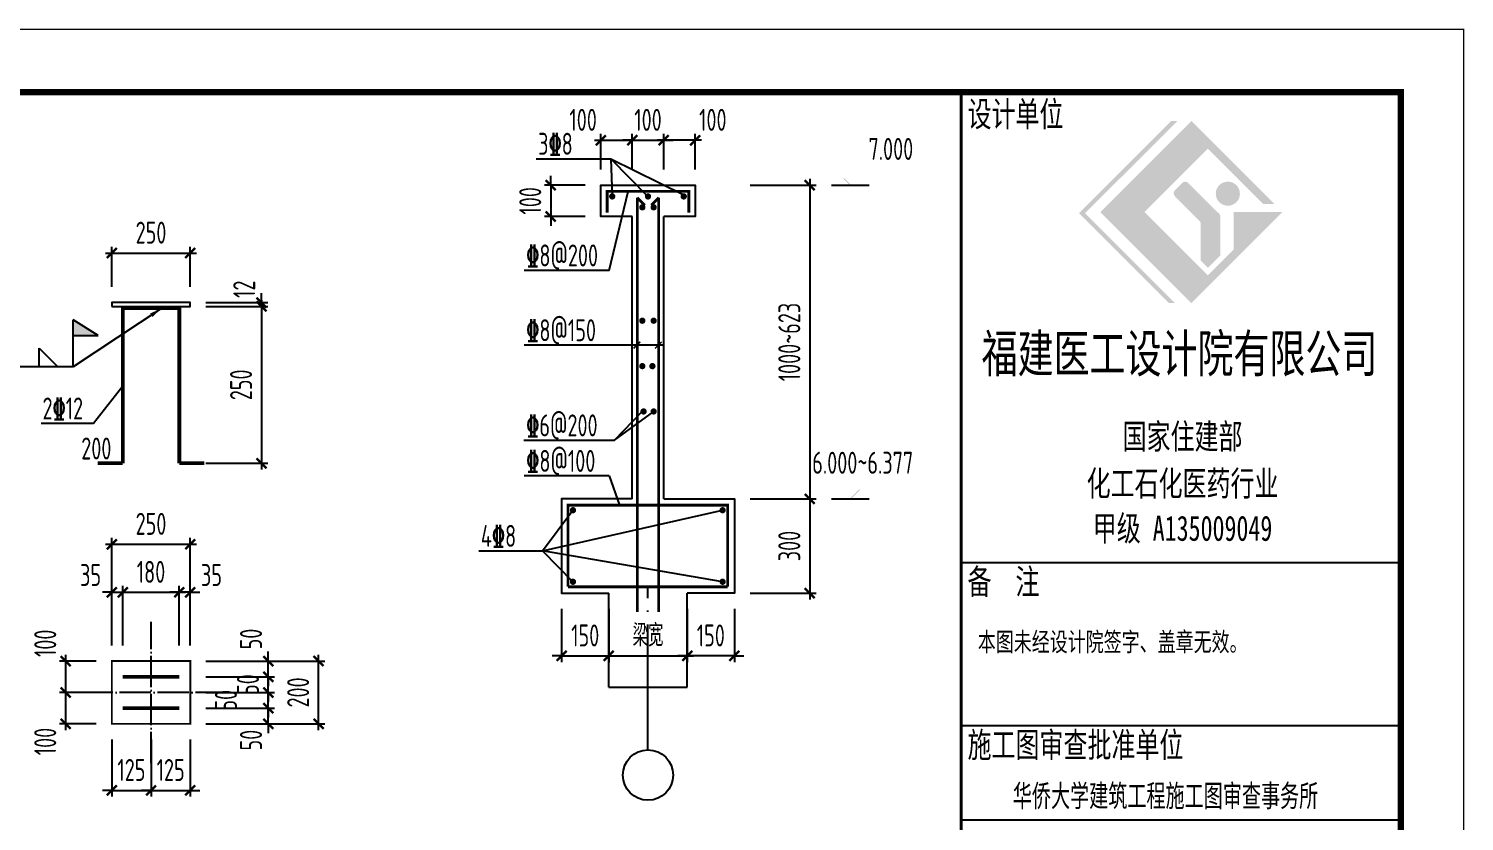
# Model space of a CAD drawing. Extents: x 297659 to 993057, y 192802 to 252212.
# Drawn here: x 841398 to 864257, y 222203 to 234832 of the extents above; entities that cross this region are included whole.
import ezdxf
from ezdxf.enums import TextEntityAlignment as Align

# ---------------------------------------------------------------- set-up
doc = ezdxf.new("R2010")
doc.units = 0
doc.header["$LTSCALE"] = 1000
doc.linetypes.add('DOTE', pattern=[2.42, 2, -0.2, 0.02, -0.2])
doc.layers.get('0').update_dxf_attribs({"linetype": 'CONTINUOUS'})
doc.layers.get('DEFPOINTS').update_dxf_attribs({"linetype": 'CONTINUOUS'})
for name, color, linetype in [('22000', 2, 'CONTINUOUS'), ('AXIS_TEXT', 3, 'CONTINUOUS'), ('DIM', 3, 'CONTINUOUS'), ('DOTE', 8, 'DOTE'), ('FRAME', 3, 'CONTINUOUS'), ('PLATE', 6, 'CONTINUOUS'), ('S_BEAMDIMLOCALVER', 7, 'CONTINUOUS'), ('TEXT', 7, 'CONTINUOUS'), ('THIN', 7, 'CONTINUOUS'), ('WALL', 6, 'CONTINUOUS'), ('WELD', 7, 'CONTINUOUS'), ('填充', 8, 'CONTINUOUS'), ('审图中心证书', 7, 'CONTINUOUS'), ('支座钢筋', 1, 'CONTINUOUS')]:
    doc.layers.add(name, color=color, linetype=linetype)
doc.layers.add('rein', color=1, linetype='CONTINUOUS', lineweight=18)
doc.styles.add('_HZTXT', font='tq__rshz.shx', dxfattribs={"width": 0.8, "bigfont": 'tq__hzdc.shx'})
doc.styles.add('COMPLEX', font='COMPLEX')
doc.styles.add('FRAME', font='simhei.ttf', dxfattribs={"width": 0.7})
doc.styles.get("Standard").update_dxf_attribs({"font": 'tssdeng.shx', "width": 0.7, "bigfont": 'hztxt.shx'})
doc.styles.add('TSSD_Dimension', font='tssdeng.shx', dxfattribs={"width": 0.7, "bigfont": 'hztxt.shx'})
doc.styles.add('TSSD_Label', font='tssdeng.shx', dxfattribs={"width": 0.7, "bigfont": 'aHzTXT.shx'})
doc.styles.add('TSSD_Rein', font='tssdeng.shx', dxfattribs={"width": 0.7, "bigfont": 'hztxt.shx'})
doc.styles.add('黑体', font='simhei.ttf', dxfattribs={"width": 0.7})
doc.dimstyles.new('TSSD_20_100', dxfattribs={"dimtxt": 350, "dimasz": 150, "dimexe": 100, "dimexo": 250, "dimgap": 150, "dimtad": 1, "dimdec": 0, "dimlfac": 0.2, "dimzin": 0, "dimdsep": 46, "dimtxsty": 'TSSD_Dimension', "dimblk": 'ARCHTICK', "dimcen": 0, "dimdle": 100, "dimclrd": 256, "dimclre": 256, "dimclrt": 55, "dimadec": 0, "dimazin": 0, "dimtfac": 1, "dimtdec": 0, "dimtix": 1, "dimtmove": 2, "dimatfit": 3, "dimldrblk": '_tsdbk', "dimfxl": 100, "dimtolj": 1, "dimtzin": 0, "dimarcsym": 0})
doc.dimstyles.new('TSSD_LEADER_STYLE_200.0', dxfattribs={"dimtxt": 0.18, "dimasz": 200, "dimexe": 0.18, "dimexo": 0.0625, "dimgap": 0.09, "dimtad": 0, "dimtih": 1, "dimtoh": 1, "dimdec": 4, "dimzin": 0, "dimdsep": 46, "dimtxsty": 'Standard', "dimcen": 0.09, "dimadec": 0, "dimazin": 0, "dimtfac": 1, "dimtdec": 4, "dimtofl": 0, "dimtmove": 0, "dimatfit": 3, "dimfxl": 1, "dimtolj": 1, "dimtzin": 0, "dimarcsym": 0})

# ---------------------------------------------------------------- blocks, each defined once
blk = doc.blocks.new('_ARCHTICK')
at = {"color": 0}
blk.add_lwpolyline([(-0.53, -0.53, 0.25, 0.25, 0), (0.53, 0.53, 0.5, 0.5, 0)], format="xyseb", dxfattribs=at)
blk = doc.blocks.new('*D161')
at = {"layer": 'DEFPOINTS', "color": 0}
for p in [(852634, 232339), (852634, 227339), (853834, 227339)]:
    blk.add_point(p, dxfattribs=at)
at = {"layer": 'DIM', "lineweight": -2}
for p, q in [((852884, 232339), (853934, 232339)), ((853834, 232439), (853834, 227239)), ((852884, 227339), (853934, 227339))]:
    blk.add_line(p, q, dxfattribs=at)
at = {"layer": 'DIM', "lineweight": -2, "xscale": 150, "yscale": 150, "zscale": 150}
for p, rotation in [((853834, 232339), 90), ((853834, 227339), 270)]:
    blk.add_blockref('_ARCHTICK', p, dxfattribs=dict(at, rotation=rotation))
at = {"layer": 'DIM', "color": 55, "insert": (853509, 229839), "char_height": 350, "attachment_point": 5, "rotation": 90, "style": 'TSSD_Dimension'}
blk.add_mtext('\\A1;1000~623', dxfattribs=at)
blk = doc.blocks.new('_tsdbk')
blk = doc.blocks.new('*D162')
at = {"layer": 'DEFPOINTS', "color": 0}
for p in [(851509, 233054), (851009, 232339), (851509, 232339)]:
    blk.add_point(p, dxfattribs=at)
at = {"layer": 'DIM', "lineweight": -2}
for p, q in [((851009, 233054), (850859, 233054)), ((851009, 232589), (851009, 233154)), ((851009, 233054), (851509, 233054)), ((851509, 232589), (851509, 233154)), ((851509, 233054), (851659, 233054))]:
    blk.add_line(p, q, dxfattribs=at)
at = {"layer": 'DIM', "lineweight": -2, "xscale": 150, "yscale": 150, "zscale": 150}
blk.add_blockref('_ARCHTICK', (851009, 233054), dxfattribs=at)
at = {"layer": 'DIM', "lineweight": -2, "xscale": 150, "yscale": 150, "zscale": 150, "rotation": 180}
blk.add_blockref('_ARCHTICK', (851509, 233054), dxfattribs=at)
at = {"layer": 'DIM', "color": 55, "insert": (851259, 233379), "char_height": 350, "attachment_point": 5, "style": 'TSSD_Dimension'}
blk.add_mtext('\\A1;100', dxfattribs=at)
blk = doc.blocks.new('_AXISO')
blk.add_circle((0, 0), 0.5)
at = {"layer": 'AXIS_TEXT', "style": 'COMPLEX', "width": 1.041667}
blk.add_attdef('A', text='', height=0.56, dxfattribs=at).set_placement((-0.25, -0.28), (0.25, -0.28), align=Align.FIT)
blk = doc.blocks.new('*D163')
at = {"layer": 'DEFPOINTS', "color": 0}
for p in [(851009, 233054), (850509, 232339), (851009, 232339)]:
    blk.add_point(p, dxfattribs=at)
at = {"layer": 'DIM', "lineweight": -2}
for p, q in [((850409, 233054), (851109, 233054)), ((850509, 232589), (850509, 233154)), ((851009, 232589), (851009, 233154))]:
    blk.add_line(p, q, dxfattribs=at)
at = {"layer": 'DIM', "lineweight": -2, "xscale": 150, "yscale": 150, "zscale": 150, "rotation": 180}
blk.add_blockref('_ARCHTICK', (850509, 233054), dxfattribs=at)
at = {"layer": 'DIM', "lineweight": -2, "xscale": 150, "yscale": 150, "zscale": 150}
blk.add_blockref('_ARCHTICK', (851009, 233054), dxfattribs=at)
at = {"layer": 'DIM', "color": 55, "insert": (850226, 233379), "char_height": 350, "attachment_point": 5, "style": 'TSSD_Dimension'}
blk.add_mtext('\\A1;100', dxfattribs=at)
blk = doc.blocks.new('*D164')
at = {"layer": 'DEFPOINTS', "color": 0}
for p in [(850509, 232339), (849709, 231839), (850509, 231839)]:
    blk.add_point(p, dxfattribs=at)
at = {"layer": 'DIM', "lineweight": -2}
for p, q in [((849709, 232339), (849709, 232489)), ((850259, 232339), (849609, 232339)), ((849709, 232339), (849709, 231839)), ((850259, 231839), (849609, 231839)), ((849709, 231839), (849709, 231689))]:
    blk.add_line(p, q, dxfattribs=at)
at = {"layer": 'DIM', "lineweight": -2, "xscale": 150, "yscale": 150, "zscale": 150}
for p, rotation in [((849709, 232339), 270), ((849709, 231839), 90)]:
    blk.add_blockref('_ARCHTICK', p, dxfattribs=dict(at, rotation=rotation))
at = {"layer": 'DIM', "color": 55, "insert": (849384, 232089), "char_height": 350, "attachment_point": 5, "rotation": 90, "style": 'TSSD_Dimension'}
blk.add_mtext('\\A1;100', dxfattribs=at)
blk = doc.blocks.new('*D165')
at = {"layer": 'DEFPOINTS', "color": 0}
for p in [(852634, 227339), (852634, 225839), (853834, 225839)]:
    blk.add_point(p, dxfattribs=at)
at = {"layer": 'DIM', "lineweight": -2}
for p, q in [((852884, 227339), (853934, 227339)), ((853834, 227439), (853834, 225739)), ((852884, 225839), (853934, 225839))]:
    blk.add_line(p, q, dxfattribs=at)
at = {"layer": 'DIM', "lineweight": -2, "xscale": 150, "yscale": 150, "zscale": 150}
for p, rotation in [((853834, 227339), 90), ((853834, 225839), 270)]:
    blk.add_blockref('_ARCHTICK', p, dxfattribs=dict(at, rotation=rotation))
at = {"layer": 'DIM', "color": 55, "insert": (853509, 226589), "char_height": 350, "attachment_point": 5, "rotation": 90, "style": 'TSSD_Dimension'}
blk.add_mtext('\\A1;300', dxfattribs=at)
blk = doc.blocks.new('*D166')
at = {"layer": 'DEFPOINTS', "color": 0}
for p in [(851509, 233054), (851509, 232339), (852009, 232339)]:
    blk.add_point(p, dxfattribs=at)
at = {"layer": 'DIM', "lineweight": -2}
for p, q in [((852109, 233054), (851409, 233054)), ((851509, 232589), (851509, 233154)), ((852009, 232589), (852009, 233154))]:
    blk.add_line(p, q, dxfattribs=at)
at = {"layer": 'DIM', "lineweight": -2, "xscale": 150, "yscale": 150, "zscale": 150, "rotation": 180}
blk.add_blockref('_ARCHTICK', (851509, 233054), dxfattribs=at)
at = {"layer": 'DIM', "lineweight": -2, "xscale": 150, "yscale": 150, "zscale": 150}
blk.add_blockref('_ARCHTICK', (852009, 233054), dxfattribs=at)
at = {"layer": 'DIM', "color": 55, "insert": (852291, 233379), "char_height": 350, "attachment_point": 5, "style": 'TSSD_Dimension'}
blk.add_mtext('\\A1;100', dxfattribs=at)
blk = doc.blocks.new('*D167')
at = {"layer": 'DEFPOINTS', "color": 0}
for p in [(849884, 225839), (850634, 225839), (850634, 224839)]:
    blk.add_point(p, dxfattribs=at)
at = {"layer": 'DIM', "lineweight": -2}
for p, q in [((849884, 225589), (849884, 224739)), ((850634, 225589), (850634, 224739)), ((849884, 224839), (849734, 224839)), ((849884, 224839), (850634, 224839)), ((850634, 224839), (850784, 224839))]:
    blk.add_line(p, q, dxfattribs=at)
at = {"layer": 'DIM', "lineweight": -2, "xscale": 150, "yscale": 150, "zscale": 150}
blk.add_blockref('_ARCHTICK', (849884, 224839), dxfattribs=at)
at = {"layer": 'DIM', "lineweight": -2, "xscale": 150, "yscale": 150, "zscale": 150, "rotation": 180}
blk.add_blockref('_ARCHTICK', (850634, 224839), dxfattribs=at)
at = {"layer": 'DIM', "color": 55, "insert": (850259, 225164), "char_height": 350, "attachment_point": 5, "style": 'TSSD_Dimension'}
blk.add_mtext('\\A1;150', dxfattribs=at)
blk = doc.blocks.new('*D168')
at = {"layer": 'DEFPOINTS', "color": 0}
for p in [(850634, 225839), (851884, 225839), (851884, 224839)]:
    blk.add_point(p, dxfattribs=at)
at = {"layer": 'DIM', "lineweight": -2}
for p, q in [((850634, 225589), (850634, 224739)), ((851884, 225589), (851884, 224739)), ((850534, 224839), (851984, 224839))]:
    blk.add_line(p, q, dxfattribs=at)
at = {"layer": 'DIM', "lineweight": -2, "xscale": 150, "yscale": 150, "zscale": 150, "rotation": 180}
blk.add_blockref('_ARCHTICK', (850634, 224839), dxfattribs=at)
at = {"layer": 'DIM', "lineweight": -2, "xscale": 150, "yscale": 150, "zscale": 150}
blk.add_blockref('_ARCHTICK', (851884, 224839), dxfattribs=at)
at = {"layer": 'DIM', "color": 55, "insert": (851259, 225164), "char_height": 350, "attachment_point": 5, "style": 'TSSD_Dimension'}
blk.add_mtext('\\A1;梁宽', dxfattribs=at)
blk = doc.blocks.new('*D169')
at = {"layer": 'DEFPOINTS', "color": 0}
for p in [(851884, 225839), (852634, 225839), (851884, 224839)]:
    blk.add_point(p, dxfattribs=at)
at = {"layer": 'DIM', "lineweight": -2}
for p, q in [((851884, 225589), (851884, 224739)), ((852634, 225589), (852634, 224739)), ((851884, 224839), (851734, 224839)), ((852634, 224839), (851884, 224839)), ((852634, 224839), (852784, 224839))]:
    blk.add_line(p, q, dxfattribs=at)
at = {"layer": 'DIM', "lineweight": -2, "xscale": 150, "yscale": 150, "zscale": 150}
blk.add_blockref('_ARCHTICK', (851884, 224839), dxfattribs=at)
at = {"layer": 'DIM', "lineweight": -2, "xscale": 150, "yscale": 150, "zscale": 150, "rotation": 180}
blk.add_blockref('_ARCHTICK', (852634, 224839), dxfattribs=at)
at = {"layer": 'DIM', "color": 55, "insert": (852259, 225164), "char_height": 350, "attachment_point": 5, "style": 'TSSD_Dimension'}
blk.add_mtext('\\A1;150', dxfattribs=at)
blk = doc.blocks.new('A$C2F0C53E4')
at = {"layer": 'FRAME'}
h = blk.add_hatch(color=256, dxfattribs=at)
h.paths.add_polyline_path([(54328, 39098), (55337, 40107), (56218, 39226), (56398, 39226), (55075, 40549), (53625, 39098), (55075, 37648), (56525, 39098), (55749, 39098), (55749, 38502), (55337, 38090)], flags=0)
edge = h.paths.add_edge_path(flags=0)
edge.add_arc((55154, 38910), 69.1, 0, 45, ccw=False)
edge.add_line((55223, 38910), (55223, 38327))
edge.add_line((55223, 38327), (55340, 38210))
edge.add_line((55340, 38210), (55538, 38409))
edge.add_line((55538, 38409), (55538, 39020))
edge.add_arc((55469, 39020), 69.1, 360, 405)
edge.add_line((55518, 39069), (55024, 39562))
edge.add_arc((54976, 39513), 69.1, 45, 135)
edge.add_line((54927, 39562), (54812, 39447))
edge.add_arc((54861, 39399), 69.1, 135, 225)
edge.add_line((54812, 39350), (55203, 38959))
edge = h.paths.add_edge_path(flags=0)
edge.add_arc((55655, 39391), 192, 0, 180)
edge.add_arc((55655, 39391), 192, 180, 360)
h.paths.add_polyline_path([(54716, 37648), (54814, 37648), (53382, 39080), (54851, 40549), (54754, 40549), (53285, 39080)], flags=0)
for p, q in [((58410, 33510), (51410, 33510)), ((58410, 30910), (51410, 30910)), ((58410, 29410), (51410, 29410))]:
    blk.add_line(p, q, dxfattribs=at)
for points in [[(10, 42010, 20, 20, 0), (10, 10, 20, 20, 0), (59410, 10, 20, 20, 0), (59410, 42010, 20, 20, 0)], [(2510, 41010, 100, 100, 0), (2510, 1010, 100, 100, 0), (58410, 1010, 100, 100, 0), (58410, 41010, 100, 100, 0)]]:
    blk.add_lwpolyline(points, format="xyseb", close=True, dxfattribs=at)
blk.add_lwpolyline([(51410, 41010, 50, 50, 0), (51410, 1010, 50, 50, 0)], format="xyseb", dxfattribs=at)
for s, insert, char_height, width, attachment_point, style in [('设计单位', (51510, 40860), 400, 2368.14, 1, 'FRAME'), ('福建医工设计院有限公司', (54885, 36811), 600, 9859.32, 5, 'FRAME'), ('国家住建部', (54934, 35501), 400, 2944.75, 5, 'FRAME'), ('化工石化医药行业', (54934, 34752), 400, 4781.36, 5, 'FRAME'), ('甲级 A135009049', (54934, 34038), 400, 4439.66, 5, 'FRAME'), ('备  注', (51510, 33410), 400, 1758.31, 1, 'FRAME'), ('本图未经设计院签字、盖章无效。', (51673, 32067), 300, 6524.24, 7, '黑体'), ('施工图审查批准单位', (51510, 30810), 400, 5412.54, 1, 'FRAME')]:
    blk.add_mtext(s, dxfattribs=dict(at, insert=insert, char_height=char_height, width=width, attachment_point=attachment_point, style=style))
at = {"layer": '审图中心证书', "style": '_HZTXT', "width": 0.8}
blk.add_text('华侨大学建筑工程施工图审查事务所', height=400, dxfattribs=at).set_placement((52231, 29584))
blk = doc.blocks.new('*D268')
at = {"layer": 'DEFPOINTS', "color": 0}
for p in [(843970, 224756), (846013, 224756), (843970, 223756)]:
    blk.add_point(p, dxfattribs=at)
at = {"layer": 'DIM', "lineweight": -2}
for p, q in [((844220, 224756), (846113, 224756)), ((846013, 223656), (846013, 224856)), ((844220, 223756), (846113, 223756))]:
    blk.add_line(p, q, dxfattribs=at)
at = {"layer": 'DIM', "lineweight": -2, "xscale": 150, "yscale": 150, "zscale": 150}
for p, rotation in [((846013, 224756), 90), ((846013, 223756), 270)]:
    blk.add_blockref('_ARCHTICK', p, dxfattribs=dict(at, rotation=rotation))
at = {"layer": 'DIM', "color": 55, "insert": (845688, 224256), "char_height": 350, "attachment_point": 5, "rotation": 90, "style": 'TSSD_Dimension'}
blk.add_mtext('\\A1;200', dxfattribs=at)
blk = doc.blocks.new('*D269')
at = {"layer": 'DEFPOINTS', "color": 0}
for p in [(842895, 225852), (842720, 224756), (842895, 224756)]:
    blk.add_point(p, dxfattribs=at)
at = {"layer": 'DIM', "lineweight": -2}
for p, q in [((842720, 225852), (842570, 225852)), ((842720, 225006), (842720, 225952)), ((842720, 225852), (842895, 225852)), ((842895, 225006), (842895, 225952)), ((842895, 225852), (843045, 225852))]:
    blk.add_line(p, q, dxfattribs=at)
at = {"layer": 'DIM', "lineweight": -2, "xscale": 150, "yscale": 150, "zscale": 150}
blk.add_blockref('_ARCHTICK', (842720, 225852), dxfattribs=at)
at = {"layer": 'DIM', "lineweight": -2, "xscale": 150, "yscale": 150, "zscale": 150, "rotation": 180}
blk.add_blockref('_ARCHTICK', (842895, 225852), dxfattribs=at)
at = {"layer": 'DIM', "color": 55, "insert": (842383, 226127), "char_height": 350, "attachment_point": 5, "style": 'TSSD_Dimension'}
blk.add_mtext('\\A1;35', dxfattribs=at)
blk = doc.blocks.new('*D270')
at = {"layer": 'DEFPOINTS', "color": 0}
for p in [(843970, 224006), (845213, 224006), (843970, 223756)]:
    blk.add_point(p, dxfattribs=at)
at = {"layer": 'DIM', "lineweight": -2}
for p, q in [((845213, 224006), (845213, 224156)), ((844220, 224006), (845313, 224006)), ((845213, 223756), (845213, 224006)), ((844220, 223756), (845313, 223756)), ((845213, 223756), (845213, 223606))]:
    blk.add_line(p, q, dxfattribs=at)
at = {"layer": 'DIM', "lineweight": -2, "xscale": 150, "yscale": 150, "zscale": 150}
for p, rotation in [((845213, 224006), 270), ((845213, 223756), 90)]:
    blk.add_blockref('_ARCHTICK', p, dxfattribs=dict(at, rotation=rotation))
at = {"layer": 'DIM', "color": 55, "insert": (844938, 223496), "char_height": 350, "attachment_point": 5, "rotation": 90, "style": 'TSSD_Dimension'}
blk.add_mtext('\\A1;50', dxfattribs=at)
blk = doc.blocks.new('*D271')
at = {"layer": 'DEFPOINTS', "color": 0}
for p in [(843970, 224756), (845213, 224756), (843970, 224506)]:
    blk.add_point(p, dxfattribs=at)
at = {"layer": 'DIM', "lineweight": -2}
for p, q in [((844220, 224756), (845313, 224756)), ((845213, 224756), (845213, 224906)), ((845213, 224506), (845213, 224756)), ((844220, 224506), (845313, 224506)), ((845213, 224506), (845213, 224356))]:
    blk.add_line(p, q, dxfattribs=at)
at = {"layer": 'DIM', "lineweight": -2, "xscale": 150, "yscale": 150, "zscale": 150}
for p, rotation in [((845213, 224756), 270), ((845213, 224506), 90)]:
    blk.add_blockref('_ARCHTICK', p, dxfattribs=dict(at, rotation=rotation))
at = {"layer": 'DIM', "color": 55, "insert": (844938, 225107), "char_height": 350, "attachment_point": 5, "rotation": 90, "style": 'TSSD_Dimension'}
blk.add_mtext('\\A1;50', dxfattribs=at)
blk = doc.blocks.new('*D272')
at = {"layer": 'DEFPOINTS', "color": 0}
for p in [(843970, 226617), (842720, 224756), (843970, 224756)]:
    blk.add_point(p, dxfattribs=at)
at = {"layer": 'DIM', "lineweight": -2}
for p, q in [((842620, 226617), (844070, 226617)), ((842720, 225006), (842720, 226717)), ((843970, 225006), (843970, 226717))]:
    blk.add_line(p, q, dxfattribs=at)
at = {"layer": 'DIM', "lineweight": -2, "xscale": 150, "yscale": 150, "zscale": 150, "rotation": 180}
blk.add_blockref('_ARCHTICK', (842720, 226617), dxfattribs=at)
at = {"layer": 'DIM', "lineweight": -2, "xscale": 150, "yscale": 150, "zscale": 150}
blk.add_blockref('_ARCHTICK', (843970, 226617), dxfattribs=at)
at = {"layer": 'DIM', "color": 55, "insert": (843345, 226942), "char_height": 350, "attachment_point": 5, "style": 'TSSD_Dimension'}
blk.add_mtext('\\A1;250', dxfattribs=at)
blk = doc.blocks.new('*D273')
at = {"layer": 'DEFPOINTS', "color": 0}
for p in [(843795, 225852), (843795, 224756), (843970, 224756)]:
    blk.add_point(p, dxfattribs=at)
at = {"layer": 'DIM', "lineweight": -2}
for p, q in [((843795, 225852), (843645, 225852)), ((843795, 225006), (843795, 225952)), ((843970, 225852), (843795, 225852)), ((843970, 225006), (843970, 225952)), ((843970, 225852), (844120, 225852))]:
    blk.add_line(p, q, dxfattribs=at)
at = {"layer": 'DIM', "lineweight": -2, "xscale": 150, "yscale": 150, "zscale": 150}
blk.add_blockref('_ARCHTICK', (843795, 225852), dxfattribs=at)
at = {"layer": 'DIM', "lineweight": -2, "xscale": 150, "yscale": 150, "zscale": 150, "rotation": 180}
blk.add_blockref('_ARCHTICK', (843970, 225852), dxfattribs=at)
at = {"layer": 'DIM', "color": 55, "insert": (844308, 226127), "char_height": 350, "attachment_point": 5, "style": 'TSSD_Dimension'}
blk.add_mtext('\\A1;35', dxfattribs=at)
blk = doc.blocks.new('*D274')
at = {"layer": 'DEFPOINTS', "color": 0}
for p in [(843795, 225852), (842895, 224756), (843795, 224756)]:
    blk.add_point(p, dxfattribs=at)
at = {"layer": 'DIM', "lineweight": -2}
for p, q in [((842795, 225852), (843895, 225852)), ((842895, 225006), (842895, 225952)), ((843795, 225006), (843795, 225952))]:
    blk.add_line(p, q, dxfattribs=at)
at = {"layer": 'DIM', "lineweight": -2, "xscale": 150, "yscale": 150, "zscale": 150, "rotation": 180}
blk.add_blockref('_ARCHTICK', (842895, 225852), dxfattribs=at)
at = {"layer": 'DIM', "lineweight": -2, "xscale": 150, "yscale": 150, "zscale": 150}
blk.add_blockref('_ARCHTICK', (843795, 225852), dxfattribs=at)
at = {"layer": 'DIM', "color": 55, "insert": (843345, 226177), "char_height": 350, "attachment_point": 5, "style": 'TSSD_Dimension'}
blk.add_mtext('\\A1;180', dxfattribs=at)
blk = doc.blocks.new('*D275')
at = {"layer": 'DEFPOINTS', "color": 0}
for p in [(842720, 223756), (843345, 223756), (843345, 222696)]:
    blk.add_point(p, dxfattribs=at)
at = {"layer": 'DIM', "lineweight": -2}
for p, q in [((842720, 223506), (842720, 222596)), ((843345, 223506), (843345, 222596)), ((842720, 222696), (842570, 222696)), ((842720, 222696), (843345, 222696)), ((843345, 222696), (843495, 222696))]:
    blk.add_line(p, q, dxfattribs=at)
at = {"layer": 'DIM', "lineweight": -2, "xscale": 150, "yscale": 150, "zscale": 150}
blk.add_blockref('_ARCHTICK', (842720, 222696), dxfattribs=at)
at = {"layer": 'DIM', "lineweight": -2, "xscale": 150, "yscale": 150, "zscale": 150, "rotation": 180}
blk.add_blockref('_ARCHTICK', (843345, 222696), dxfattribs=at)
at = {"layer": 'DIM', "color": 55, "insert": (843033, 223021), "char_height": 350, "attachment_point": 5, "style": 'TSSD_Dimension'}
blk.add_mtext('\\A1;125', dxfattribs=at)
blk = doc.blocks.new('*D276')
at = {"layer": 'DEFPOINTS', "color": 0}
for p in [(843345, 223756), (843970, 223756), (843970, 222696)]:
    blk.add_point(p, dxfattribs=at)
at = {"layer": 'DIM', "lineweight": -2}
for p, q in [((843345, 223506), (843345, 222596)), ((843970, 223506), (843970, 222596)), ((843345, 222696), (843195, 222696)), ((843345, 222696), (843970, 222696)), ((843970, 222696), (844120, 222696))]:
    blk.add_line(p, q, dxfattribs=at)
at = {"layer": 'DIM', "lineweight": -2, "xscale": 150, "yscale": 150, "zscale": 150}
blk.add_blockref('_ARCHTICK', (843345, 222696), dxfattribs=at)
at = {"layer": 'DIM', "lineweight": -2, "xscale": 150, "yscale": 150, "zscale": 150, "rotation": 180}
blk.add_blockref('_ARCHTICK', (843970, 222696), dxfattribs=at)
at = {"layer": 'DIM', "color": 55, "insert": (843658, 223021), "char_height": 350, "attachment_point": 5, "style": 'TSSD_Dimension'}
blk.add_mtext('\\A1;125', dxfattribs=at)
blk = doc.blocks.new('*D277')
at = {"layer": 'DEFPOINTS', "color": 0}
for p in [(842720, 224756), (841986, 224256), (842720, 224256)]:
    blk.add_point(p, dxfattribs=at)
at = {"layer": 'DIM', "lineweight": -2}
for p, q in [((842470, 224756), (841886, 224756)), ((841986, 224856), (841986, 224156)), ((842470, 224256), (841886, 224256))]:
    blk.add_line(p, q, dxfattribs=at)
at = {"layer": 'DIM', "lineweight": -2, "xscale": 150, "yscale": 150, "zscale": 150}
for p, rotation in [((841986, 224756), 90), ((841986, 224256), 270)]:
    blk.add_blockref('_ARCHTICK', p, dxfattribs=dict(at, rotation=rotation))
at = {"layer": 'DIM', "color": 55, "insert": (841661, 225039), "char_height": 350, "attachment_point": 5, "rotation": 90, "style": 'TSSD_Dimension'}
blk.add_mtext('\\A1;100', dxfattribs=at)
blk = doc.blocks.new('*D278')
at = {"layer": 'DEFPOINTS', "color": 0}
for p in [(842720, 224256), (841986, 223756), (842720, 223756)]:
    blk.add_point(p, dxfattribs=at)
at = {"layer": 'DIM', "lineweight": -2}
for p, q in [((842470, 224256), (841886, 224256)), ((841986, 224356), (841986, 223656)), ((842470, 223756), (841886, 223756))]:
    blk.add_line(p, q, dxfattribs=at)
at = {"layer": 'DIM', "lineweight": -2, "xscale": 150, "yscale": 150, "zscale": 150}
for p, rotation in [((841986, 224256), 90), ((841986, 223756), 270)]:
    blk.add_blockref('_ARCHTICK', p, dxfattribs=dict(at, rotation=rotation))
at = {"layer": 'DIM', "color": 55, "insert": (841661, 223474), "char_height": 350, "attachment_point": 5, "rotation": 90, "style": 'TSSD_Dimension'}
blk.add_mtext('\\A1;100', dxfattribs=at)
blk = doc.blocks.new('*D279')
at = {"layer": 'DEFPOINTS', "color": 0}
for p in [(843970, 224256), (845213, 224256), (843970, 224006)]:
    blk.add_point(p, dxfattribs=at)
at = {"layer": 'DIM', "lineweight": -2}
for p, q in [((844220, 224256), (845313, 224256)), ((845213, 224256), (845213, 224406)), ((845213, 224006), (845213, 224256)), ((844220, 224006), (845313, 224006)), ((845213, 224006), (845213, 223856))]:
    blk.add_line(p, q, dxfattribs=at)
at = {"layer": 'DIM', "lineweight": -2, "xscale": 150, "yscale": 150, "zscale": 150}
for p, rotation in [((845213, 224256), 270), ((845213, 224006), 90)]:
    blk.add_blockref('_ARCHTICK', p, dxfattribs=dict(at, rotation=rotation))
at = {"layer": 'DIM', "color": 55, "insert": (844538, 224131), "char_height": 350, "attachment_point": 5, "rotation": 90, "style": 'TSSD_Dimension'}
blk.add_mtext('\\A1;50', dxfattribs=at)
blk = doc.blocks.new('*D280')
at = {"layer": 'DEFPOINTS', "color": 0}
for p in [(843970, 224506), (845213, 224506), (843970, 224256)]:
    blk.add_point(p, dxfattribs=at)
at = {"layer": 'DIM', "lineweight": -2}
for p, q in [((844220, 224506), (845313, 224506)), ((845213, 224506), (845213, 224656)), ((845213, 224256), (845213, 224506)), ((844220, 224256), (845313, 224256)), ((845213, 224256), (845213, 224106))]:
    blk.add_line(p, q, dxfattribs=at)
at = {"layer": 'DIM', "lineweight": -2, "xscale": 150, "yscale": 150, "zscale": 150}
for p, rotation in [((845213, 224506), 270), ((845213, 224256), 90)]:
    blk.add_blockref('_ARCHTICK', p, dxfattribs=dict(at, rotation=rotation))
at = {"layer": 'DIM', "color": 55, "insert": (844888, 224381), "char_height": 350, "attachment_point": 5, "rotation": 90, "style": 'TSSD_Dimension'}
blk.add_mtext('\\A1;50', dxfattribs=at)
blk = doc.blocks.new('*D281')
at = {"layer": 'DEFPOINTS', "color": 0}
for p in [(843970, 230468), (845104, 230468), (843970, 230407)]:
    blk.add_point(p, dxfattribs=at)
at = {"layer": 'DIM', "lineweight": -2}
for p, q in [((844220, 230468), (845204, 230468)), ((845104, 230468), (845104, 230618)), ((845104, 230407), (845104, 230468)), ((844220, 230407), (845204, 230407)), ((845104, 230407), (845104, 230257))]:
    blk.add_line(p, q, dxfattribs=at)
at = {"layer": 'DIM', "lineweight": -2, "xscale": 150, "yscale": 150, "zscale": 150}
for p, rotation in [((845104, 230468), 270), ((845104, 230407), 90)]:
    blk.add_blockref('_ARCHTICK', p, dxfattribs=dict(at, rotation=rotation))
at = {"layer": 'DIM', "color": 55, "insert": (844829, 230680), "char_height": 350, "attachment_point": 5, "rotation": 90, "style": 'TSSD_Dimension'}
blk.add_mtext('\\A1;12', dxfattribs=at)
blk = doc.blocks.new('*D282')
at = {"layer": 'DEFPOINTS', "color": 0}
for p in [(843970, 230407), (843970, 227907), (845104, 227907)]:
    blk.add_point(p, dxfattribs=at)
at = {"layer": 'DIM', "lineweight": -2}
for p, q in [((845104, 230507), (845104, 227807)), ((844220, 230407), (845204, 230407)), ((844220, 227907), (845204, 227907))]:
    blk.add_line(p, q, dxfattribs=at)
at = {"layer": 'DIM', "lineweight": -2, "xscale": 150, "yscale": 150, "zscale": 150}
for p, rotation in [((845104, 230407), 90), ((845104, 227907), 270)]:
    blk.add_blockref('_ARCHTICK', p, dxfattribs=dict(at, rotation=rotation))
at = {"layer": 'DIM', "color": 55, "insert": (844779, 229157), "char_height": 350, "attachment_point": 5, "rotation": 90, "style": 'TSSD_Dimension'}
blk.add_mtext('\\A1;250', dxfattribs=at)
blk = doc.blocks.new('_WELD001')
at = {"linetype": 'ByBlock'}
h = blk.add_hatch(color=0, dxfattribs=at)
h.paths.add_polyline_path([(0.8, 1), (0, 1.5), (0, 1)])
edge = h.paths.add_edge_path()
edge.add_line((0, 0), (0, 1.5))
at = {"color": 0, "linetype": 'ByBlock'}
for p, q in [((0, 0), (0, 1.5)), ((0.8, 1), (0, 1.5)), ((0, 1), (0.8, 1))]:
    blk.add_line(p, q, dxfattribs=at)
blk = doc.blocks.new('_WELD004')
at = {"color": 0, "linetype": 'ByBlock'}
for p, q in [((0, 1), (1, 0)), ((0, 0), (0, 1))]:
    blk.add_line(p, q, dxfattribs=at)
blk = doc.blocks.new('*D283')
at = {"layer": 'DEFPOINTS', "color": 0}
for p in [(843970, 231257), (842720, 230468), (843970, 230468)]:
    blk.add_point(p, dxfattribs=at)
at = {"layer": 'DIM', "lineweight": -2}
for p, q in [((842720, 230718), (842720, 231357)), ((843970, 230718), (843970, 231357)), ((842620, 231257), (844070, 231257))]:
    blk.add_line(p, q, dxfattribs=at)
at = {"layer": 'DIM', "lineweight": -2, "xscale": 150, "yscale": 150, "zscale": 150, "rotation": 180}
blk.add_blockref('_ARCHTICK', (842720, 231257), dxfattribs=at)
at = {"layer": 'DIM', "lineweight": -2, "xscale": 150, "yscale": 150, "zscale": 150}
blk.add_blockref('_ARCHTICK', (843970, 231257), dxfattribs=at)
at = {"layer": 'DIM', "color": 55, "insert": (843345, 231582), "char_height": 350, "attachment_point": 5, "style": 'TSSD_Dimension'}
blk.add_mtext('\\A1;250', dxfattribs=at)

msp = doc.modelspace()

# ---------------------------------------------------------------- linework, layer by layer
at = {"layer": 'DOTE', "ltscale": 0.25}
for p, q in [((843345.398, 223130.064), (843345.398, 225382.696)), ((844552.05, 224256.38), (842138.746, 224256.38))]:
    msp.add_line(p, q, dxfattribs=at)
at = {"layer": 'DOTE', "linetype": 'DOTE'}
msp.add_lwpolyline([(851258.671, 223339.336), (851258.671, 225935.842)], dxfattribs=at)
at = {"layer": 'PLATE'}
msp.add_lwpolyline([(842720.398, 230407.497), (843970.398, 230407.497), (843970.398, 230467.501), (842720.398, 230467.501)], close=True, dxfattribs=at)
at = {"layer": 'PLATE', "const_width": 30}
msp.add_lwpolyline([(843970.398, 223756.38), (843970.398, 224756.38), (842720.398, 224756.38), (842720.398, 223756.38)], close=True, dxfattribs=at)
at = {"layer": 'rein', "const_width": 50}
for points in [[(850714.122, 232159.266, -1), (850664.122, 232159.266, -1)], [(851143.22, 231985.266, 1), (851193.22, 231985.266, 1)], [(851233.671, 232159.266, 1), (851283.671, 232159.266, 1)], [(851374.122, 231985.266, -1), (851324.122, 231985.266, -1)], [(851803.22, 232159.266, 1), (851853.22, 232159.266, 1)], [(851143.22, 230178.527, 1), (851193.22, 230178.527, 1)], [(851374.122, 230178.527, -1), (851324.122, 230178.527, -1)], [(851143.22, 229455.145, 1), (851193.22, 229455.145, 1)], [(851354.122, 229455.145, -1), (851304.122, 229455.145, -1)], [(851163.22, 228732.899, 1), (851213.22, 228732.899, 1)], [(851374.122, 228732.899, -1), (851324.122, 228732.899, -1)], [(850089.122, 227159.266, -1), (850039.122, 227159.266, -1)], [(852421.983, 227159.266, 1), (852471.983, 227159.266, 1)], [(850089.122, 226019.663, 1), (850039.122, 226019.663, 1)], [(852421.983, 226019.663, -1), (852471.983, 226019.663, -1)]]:
    msp.add_lwpolyline(points, format="xyb", close=True, dxfattribs=at)
at = {"layer": 'rein', "const_width": 60}
for points in [[(842895.398, 227907.497), (842895.398, 230377.497), (843795.398, 230377.497), (843795.398, 227907.497)], [(842495.398, 227907.497), (842895.398, 227907.497)], [(843795.398, 227907.497), (844195.398, 227907.497)], [(842895.398, 224506.38), (843795.398, 224506.38)], [(842895.398, 224006.38), (843795.398, 224006.38)]]:
    msp.add_lwpolyline(points, dxfattribs=at)
at = {"layer": 'S_BEAMDIMLOCALVER'}
for q in [(851168.22, 228732.899), (851349.122, 228732.899)]:
    msp.add_line((850723.06, 228273.23), q, dxfattribs=at)
at = {"layer": 'TEXT', "linetype": 'ByBlock'}
for p, q in [((849477.145, 232759.694), (850668.279, 232759.694)), ((850668.279, 232759.694), (850689.122, 232159.266)), ((850668.279, 232759.694), (851828.22, 232184.266)), ((850668.279, 232759.694), (851258.671, 232159.266)), ((850640.868, 230980.724), (850941.088, 232239.605)), ((850640.868, 230980.724), (849286.628, 230980.724)), ((851489.133, 229789.314), (849286.628, 229789.314)), ((849283.841, 228273.23), (850723.06, 228273.23)), ((850640.868, 227707.112), (849286.628, 227707.112)), ((850640.868, 227707.112), (850805.811, 227239.605)), ((849580.338, 226512.438), (850064.122, 227159.266)), ((849580.338, 226512.438), (852446.983, 227159.266)), ((848564.255, 226512.438), (849580.338, 226512.438)), ((849580.338, 226512.438), (850064.122, 226019.663)), ((852446.983, 226019.663), (849580.338, 226512.438))]:
    msp.add_line(p, q, dxfattribs=at)
at = {"layer": 'TEXT'}
msp.add_lwpolyline([(841597.236, 228545.818), (842430.361, 228545.818), (842895.398, 229142.497)], dxfattribs=at)
at = {"layer": 'THIN'}
for p, q in [((854182.215, 232339.464), (854782.215, 232339.464)), ((854182.215, 227339.464), (854782.215, 227339.464))]:
    msp.add_line(p, q, dxfattribs=at)
at = {"layer": 'THIN', "const_width": 0.45}
for points in [[(855482.047, 232639.464), (854182.215, 232639.464), (854482.215, 232339.464), (854782.215, 232639.464)], [(855482.047, 227639.464), (854182.215, 227639.464), (854482.215, 227339.464), (854782.215, 227639.464)]]:
    msp.add_lwpolyline(points, dxfattribs=at)
at = {"layer": 'WALL'}
msp.add_line((850633.671, 224339.464), (851883.671, 224339.464), dxfattribs=at)
for points in [[(851008.671, 231839.464), (850508.671, 231839.464), (850508.671, 232339.464), (852008.671, 232339.464), (852008.671, 231839.464), (851508.671, 231839.464)], [(851008.671, 227339.464), (851008.671, 231839.464)], [(851508.671, 227339.464), (851508.671, 231839.464)], [(851008.671, 227339.464), (849883.671, 227339.464), (849883.671, 225839.464), (850633.671, 225839.464)], [(851508.671, 227339.464), (852633.671, 227339.464), (852633.671, 225839.464), (851883.671, 225839.464)], [(850633.671, 224339.464), (850633.671, 225839.464)], [(851883.671, 224339.464), (851883.671, 225839.464)]]:
    msp.add_lwpolyline(points, dxfattribs=at)
at = {"layer": 'WELD'}
msp.add_line((842106.262, 229444.083), (841112.541, 229444.083), dxfattribs=at)
at = {"layer": '支座钢筋', "const_width": 45}
for points in [[(851908.29, 231899.605), (851908.29, 232239.605), (850609.053, 232239.605), (850609.053, 231899.605)], [(851088.671, 225539.464), (851088.671, 232139.605)], [(851088.671, 232139.605), (851208.29, 232019.605)], [(851430.863, 232139.605), (851311.244, 232019.605)], [(851429.053, 225539.464), (851429.053, 232137.789)], [(852527.053, 225939.605), (852527.053, 227239.605), (849984.053, 227239.605), (849984.053, 225939.605)], [(849984.053, 225939.605), (852527.053, 225939.605)]]:
    msp.add_lwpolyline(points, dxfattribs=at)

# ---------------------------------------------------------------- block references
at = {"layer": '22000', "xscale": 100, "yscale": 100, "zscale": 100}
for p in [(851082.412, 229789.314), (851423.84, 229789.314)]:
    msp.add_blockref('_ARCHTICK', p, dxfattribs=at)
at = {"layer": 'AXIS_TEXT', "xscale": 800, "yscale": 800, "zscale": 800}
msp.add_blockref('_AXISO', (851258.671, 222939.336), dxfattribs=at)
at = {"layer": 'WELD'}
for name, p, xscale, yscale, zscale in [('_WELD001', (842106.262, 229444.083), 500, 500, 500), ('_WELD004', (841562.11, 229444.083), 300, 300, 300)]:
    msp.add_blockref(name, p, dxfattribs=dict(at, xscale=xscale, yscale=yscale, zscale=zscale))
at = {"layer": '填充'}
msp.add_blockref('A$C2F0C53E4', (804836.971, 192811.708), dxfattribs=at)

# ---------------------------------------------------------------- texts
at = {"layer": 'TEXT', "linetype": 'ByBlock', "style": 'TSSD_Rein', "width": 0.7}
for s, p in [('3%%1328', (849510.01, 232822.506)), ('%%1328@200', (849319.492, 231043.536)), ('%%1328@150', (849319.492, 229852.126)), ('\x846@200', (849319.492, 228336.042)), ('%%1328@100', (849319.492, 227769.924)), ('4%%1328', (848597.119, 226575.25))]:
    msp.add_text(s, height=350, dxfattribs=at).set_placement(p)
at = {"layer": 'TEXT', "style": 'TSSD_Label', "width": 0.7}
for s, p in [('2%%13212', (841617.428, 228605.818)), ('200', (842234.463, 227967.497))]:
    msp.add_text(s, height=350, dxfattribs=at).set_placement(p)
at = {"layer": 'THIN', "style": 'TSSD_Rein', "width": 0.7}
for s, p in [('7.000', (855482.047, 232740.737)), ('6.000~6.377', (855482.047, 227740.737))]:
    msp.add_text(s, height=350, dxfattribs=at).set_placement(p, align=Align.RIGHT)

# ---------------------------------------------------------------- dimensions: what is measured, and where the dimension line sits
at = {"layer": 'DIM'}
for base, p1, p2, picture, middle in [((851008.671, 233054.317), (850508.671, 232339.464), (851008.671, 232339.464), '*D163', (850226.428, 233379.317)), ((843795.398, 225851.804), (843970.398, 224756.38), (843795.398, 224756.38), '*D273', (844307.898, 226126.804))]:
    dim = msp.add_linear_dim(base=base, p1=p1, p2=p2, dimstyle='TSSD_20_100', dxfattribs=at)
    dim.commit()
    dim.dimension.update_dxf_attribs({"geometry": picture, "text_midpoint": middle, "dimtype": 128})
for base, p1, p2, picture, middle in [((851508.671, 233054.317), (851008.671, 232339.464), (851508.671, 232339.464), '*D162', (851258.671, 233379.317)), ((843970.398, 231257.059), (842720.398, 230467.501), (843970.398, 230467.501), '*D283', (843345.398, 231582.059)), ((843970.398, 226617.359), (842720.398, 224756.38), (843970.398, 224756.38), '*D272', (843345.398, 226942.359)), ((843795.398, 225851.804), (842895.398, 224756.38), (843795.398, 224756.38), '*D274', (843345.398, 226176.804)), ((850633.671, 224839.464), (849883.671, 225839.156), (850633.671, 225839.156), '*D167', (850258.671, 225164.464)), ((843345.398, 222695.922), (842720.398, 223756.38), (843345.398, 223756.38), '*D275', (843032.898, 223020.922)), ((843970.398, 222695.922), (843345.398, 223756.38), (843970.398, 223756.38), '*D276', (843657.898, 223020.922))]:
    dim = msp.add_linear_dim(base=base, p1=p1, p2=p2, dimstyle='TSSD_20_100', dxfattribs=at)
    dim.commit()
    dim.dimension.update_dxf_attribs({"geometry": picture, "text_midpoint": middle})
for base, p1, p2, angle, picture, middle in [((851508.671, 233054.317), (852008.671, 232339.464), (851508.671, 232339.464), 180, '*D166', (852290.915, 233379.317)), ((845104.389, 230467.501), (843970.398, 230407.497), (843970.398, 230467.501), 90, '*D281', (844829.389, 230679.999)), ((842895.398, 225851.804), (842720.398, 224756.38), (842895.398, 224756.38), 180, '*D269', (842382.898, 226126.804)), ((841986.039, 224256.38), (842720.398, 224756.38), (842720.398, 224256.38), 270, '*D277', (841661.039, 225038.624)), ((845213.008, 224756.38), (843970.398, 224506.38), (843970.398, 224756.38), 90, '*D271', (844938.008, 225107.164)), ((841986.039, 223756.38), (842720.398, 224256.38), (842720.398, 223756.38), 270, '*D278', (841661.039, 223474.136)), ((845213.008, 224006.38), (843970.398, 223756.38), (843970.398, 224006.38), 90, '*D270', (844938.008, 223496.214))]:
    dim = msp.add_linear_dim(base=base, p1=p1, p2=p2, angle=angle, dimstyle='TSSD_20_100', dxfattribs=at)
    dim.commit()
    dim.dimension.update_dxf_attribs({"geometry": picture, "text_midpoint": middle, "dimtype": 128})
for base, p1, p2, angle, picture, middle in [((849708.671, 231839.464), (850508.671, 232339.464), (850508.671, 231839.464), 90, '*D164', (849383.671, 232089.464)), ((853834.024, 225839.464), (852633.671, 227339.464), (852633.671, 225839.464), 90, '*D165', (853509.024, 226589.464)), ((851883.671, 224839.464), (852633.671, 225839.156), (851883.671, 225839.156), 180, '*D169', (852258.671, 225164.464)), ((846013.412, 224756.38), (843970.398, 223756.38), (843970.398, 224756.38), 90, '*D268', (845688.412, 224256.38)), ((845213.008, 224506.38), (843970.398, 224256.38), (843970.398, 224506.38), 90, '*D280', (844888.008, 224381.38))]:
    dim = msp.add_linear_dim(base=base, p1=p1, p2=p2, angle=angle, dimstyle='TSSD_20_100', dxfattribs=at)
    dim.commit()
    dim.dimension.update_dxf_attribs({"geometry": picture, "text_midpoint": middle})
for base, p1, p2, text, picture, middle in [((853834.024, 227339.464), (852633.671, 232339.464), (852633.671, 227339.464), '<>~623', '*D161', (853509.024, 229839.464)), ((845104.389, 227907.497), (843970.398, 230407.497), (843970.398, 227907.497), '250', '*D282', (844779.389, 229157.497))]:
    dim = msp.add_linear_dim(base=base, p1=p1, p2=p2, angle=90, text=text, dimstyle='TSSD_20_100', dxfattribs=at)
    dim.commit()
    dim.dimension.update_dxf_attribs({"geometry": picture, "text_midpoint": middle})
dim = msp.add_linear_dim(base=(851883.671, 224839.464), p1=(850633.671, 225839.156), p2=(851883.671, 225839.156), text='梁宽', dimstyle='TSSD_20_100', dxfattribs=at)
dim.commit()
dim.dimension.update_dxf_attribs({"geometry": '*D168', "text_midpoint": (851258.671, 225164.464)})
dim = msp.add_linear_dim(base=(845213.008, 224256.38), p1=(843970.398, 224006.38), p2=(843970.398, 224256.38), angle=90, dimstyle='TSSD_20_100', override={"dimgap": 500}, dxfattribs=at)
dim.commit()
dim.dimension.update_dxf_attribs({"geometry": '*D279', "text_midpoint": (844538.008, 224131.38)})

# ---------------------------------------------------------------- leaders
at = {"layer": 'WELD'}
msp.add_leader([(843516.54, 230377.497), (842106.262, 229444.083)], dimstyle='TSSD_LEADER_STYLE_200.0', dxfattribs=at)

doc.saveas('drawing.dxf')
